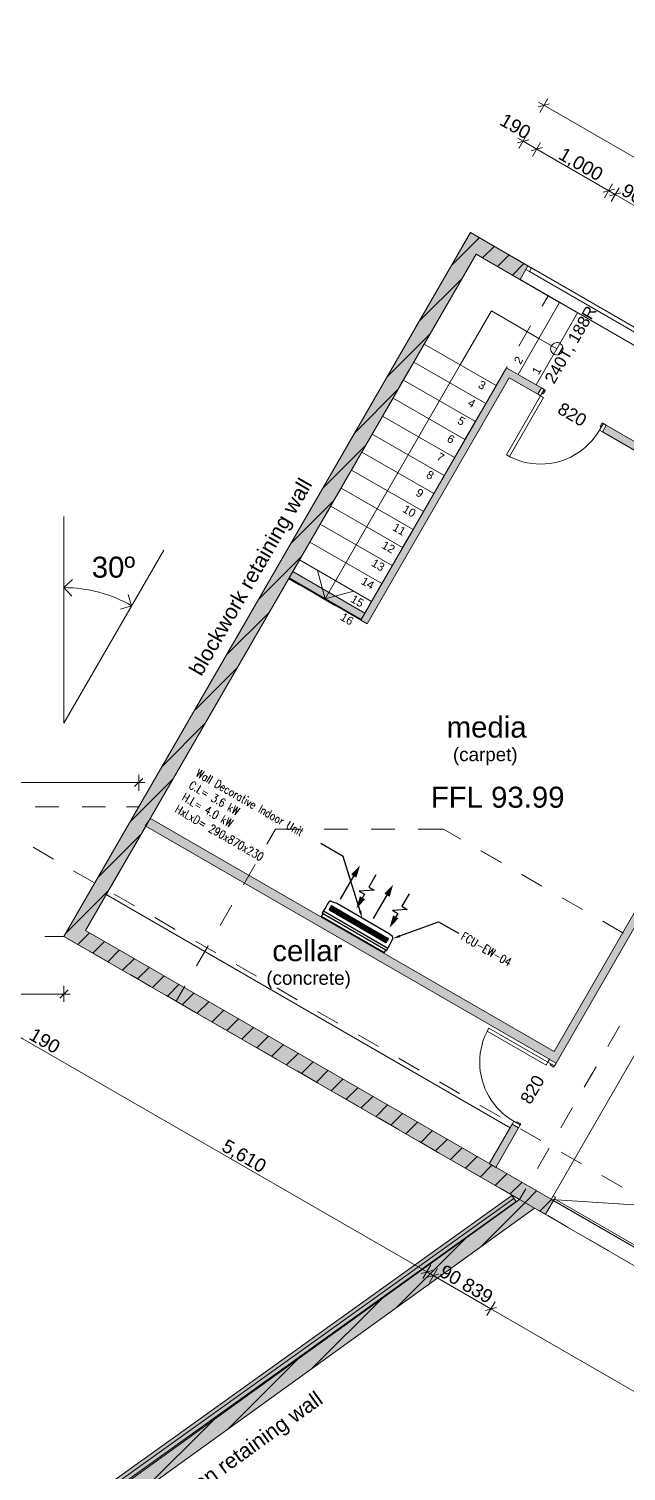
# Model space of a CAD drawing. Header units: millimetres. Extents: x -32670 to 167061, y -51554 to 64441.
# Drawn here: x 36673 to 43859, y -17517 to -159 of the extents above; entities that cross this region are included whole.
import ezdxf
from ezdxf import colors
from ezdxf.entities.mleader import LeaderData, LeaderLine
from ezdxf.math import Vec2, Vec3

# ---------------------------------------------------------------- set-up
doc = ezdxf.new("R2010")
doc.units = ezdxf.units.MM
doc.layers.get('0').update_dxf_attribs({"color": 252})
doc.layers.add('M-HVAC-EQPM.', color=1, linetype='Continuous', lineweight=30)
doc.layers.add('M-HVAC-TEXT', color=4, linetype='Continuous')
doc.layers.add('PDF_FloorsRaised', color=252, linetype='Continuous')
doc.styles.add('18_100', font='romans.shx', dxfattribs={"width": 0.8})
doc.styles.add('OIP FONT', font='romans.shx', dxfattribs={"height": 1})
doc.styles.add('PDF Arial', font='arial.ttf')

# ---------------------------------------------------------------- blocks, each defined once
blk = doc.blocks.new('A$C5C0F3808')
at = {"layer": 'PDF_FloorsRaised', "lineweight": 13}
for points in [[(-11068.5, 14305.9), (-11328.1, 14236.4), (-6437.9, 22706.4), (-6368.3, 22446.8)], [(-6437.9, 22706.4), (-5745.1, 22306.4), (-5840.1, 22141.8), (-6368.3, 22446.8)], [(-7679.4, 17996), (-7757.3, 18041), (-6002.3, 21080.8), (-5969.4, 20957.9)], [(-5627.7, 20760.6), (-5969.4, 20957.9), (-6002.3, 21080.8), (-5582.7, 20838.5)], [(-2054.9, 18697.8), (-4848.2, 20310.6), (-4803.2, 20388.5), (-2009.9, 18775.8)], [(-5485.2, 12756.4), (-2009.9, 18775.8), (-1932, 18730.8), (-5407.3, 12711.4)], [(-7707.3, 18127.6), (-7752.3, 18049.7), (-8618.3, 18549.7), (-8573.3, 18627.6)], [(-10342.4, 15563.5), (-10286.6, 15655.6), (-5429, 12851), (-5485.2, 12756.4)], [(-11068.5, 14305.9), (-5439, 11055.7), (-5534, 10891.2), (-11328.1, 14236.4)], [(-6210.1, 11500.9), (-5935.2, 11977), (-5857.3, 11932), (-6132.1, 11455.9)], [(-10984.2, 7501.9), (-10931.7, 7428.8), (-5887, 11044.7), (-5939.4, 11117.9)], [(-5846.1, 11071.4), (-5665.7, 10967.2), (-10605.3, 7404.1), (-10711.6, 7561.6)]]:
    blk.add_hatch(color=7, dxfattribs=at).paths.add_polyline_path(points)
at = {"layer": 'PDF_FloorsRaised', "color": 7, "lineweight": 13}
for points in [[(-5506.4, 24319.7), (-5603.3, 24151.9)], [(-5485, 24256.8), (-5621.6, 24220.2)], [(12160.9, 14011.1), (12095.9, 14048.6), (-5553.3, 24238.5), (-5618.2, 24276)], [(-5735, 23823.8), (-5871.6, 23787.2)], [(11910.9, 13578.1), (11845.9, 13615.6), (11681.4, 13710.6), (-702.4, 20860.5), (-780.3, 20905.5), (-4694.8, 23165.5), (-4772.7, 23210.5), (-5638.7, 23710.5), (-5803.3, 23805.5), (-5868.2, 23843)], [(-5756.4, 23886.7), (-5853.3, 23718.9)], [(-5591.9, 23791.7), (-5688.7, 23623.9)], [(-5707, 23692.2), (-5570.4, 23728.8)], [(-4725.8, 23291.7), (-4822.7, 23123.9)], [(-4841, 23192.2), (-4704.4, 23228.8)], [(-4763.1, 23147.2), (-4626.5, 23183.8)], [(-4647.9, 23246.7), (-4744.8, 23078.9)], [(-6402, 22572.6), (-6669.6, 22305)], [(-6146.3, 22538), (-6437.9, 22706.4), (-6527.6, 22550.9)], [(-6330.3, 22644.3), (-6402, 22572.6)], [(-6242.1, 22374), (-6368.3, 22446.8), (-6441.2, 22320.6)], [(-6151, 22540.7), (-6290.1, 22401.7)], [(-5971.7, 22437.2), (-6110.8, 22298.1)], [(-5657.5, 22255.8), (-5901.9, 22396.9)], [(-6668.7, 22306.5), (-6809.9, 22062.1)], [(-5813.1, 22126.3), (-6057.5, 22267.4)], [(-5792.4, 22333.7), (-5931.5, 22194.6)], [(-1483.3, 19788), (-5726.8, 22238.1)], [(-5701.8, 22281.4), (-1458.3, 19831.3)], [(-6536.9, 22154.8), (-7056, 21635.7)], [(-6578.6, 22082.6), (-6719.7, 21838.2)], [(-5168.7, 21973.6), (-5413.1, 22114.7)], [(-5575.2, 21820.6), (-5502.3, 21946.8), (-5628.5, 22019.7)], [(-5396.9, 21308.6), (-5613.4, 21433.6), (-6185.3, 21763.8), (-6560.3, 21114.3), (-8060.3, 18516.2), (-8185.3, 18299.7), (-7843.8, 18391.2)], [(-6951, 21817.7), (-7092.1, 21573.3)], [(-4679.9, 21691.4), (-4924.3, 21832.5)], [(-6860.8, 21593.8), (-7002, 21349.4)], [(-5853.7, 21338.2), (-5712.6, 21582.6)], [(-6923.3, 21485.6), (-7442.4, 20966.5)], [(-7233.2, 21328.9), (-7374.3, 21084.5)], [(-7143.1, 21105), (-7284.2, 20860.6)], [(-6135.9, 20849.4), (-5994.8, 21093.8)], [(-7515.4, 20840.1), (-7656.5, 20595.7)], [(-7309.7, 20816.4), (-7828.8, 20297.3)], [(-7425.3, 20616.2), (-7566.4, 20371.7)], [(-6418.2, 20360.6), (-6277, 20605)], [(-7797.6, 20351.2), (-7938.8, 20106.8)], [(-7696.1, 20147.2), (-8215.2, 19628.1)], [(-7707.5, 20127.3), (-7848.6, 19882.9)], [(-6700.4, 19871.7), (-6559.3, 20116.1)], [(-8079.9, 19862.4), (-8221, 19618)], [(-7989.7, 19638.5), (-8130.9, 19394.1)], [(-6982.6, 19382.9), (-6841.5, 19627.3)], [(-8082.5, 19477.9), (-8601.6, 18958.9)], [(-10125.4, 18886.2), (-11328.1, 16803), (-11328.1, 19287.8)], [(-8362.1, 19373.6), (-8503.2, 19129.2)], [(-8272, 19149.7), (-8413.1, 18905.3)], [(-7264.8, 18894.1), (-7123.7, 19138.5)], [(-8468.8, 18808.7), (-8987.9, 18289.6)], [(-8644.3, 18884.8), (-8785.4, 18640.4)], [(-8550.5, 18667.3), (-8623.4, 18541.1), (-8497.1, 18468.2)], [(-8185.3, 18299.7), (-8276.8, 18641.2)], [(-7547, 18405.3), (-7405.9, 18649.7)], [(-11231.2, 18330.6), (-11328.1, 18433.6), (-11225.1, 18530.5)], [(-10553.6, 18350.5), (-10512.8, 18215.1), (-10648.2, 18174.3)], [(-8926.5, 18395.9), (-9067.6, 18151.5)], [(-8312.5, 18361.6), (-8068.1, 18220.5)], [(-8855.2, 18139.5), (-9374.3, 17620.4)], [(-7883.6, 18113.9), (-7757.3, 18041.1), (-7684.4, 18167.3)], [(-9208.8, 17907.1), (-9349.9, 17662.7)], [(-9241.6, 17470.3), (-9760.7, 16951.2)], [(-9491, 17418.3), (-9632.1, 17173.9)], [(-9773.2, 16929.5), (-9914.3, 16685.1)], [(-9628, 16801), (-10147.1, 16281.9)], [(-10055.4, 16440.7), (-10196.5, 16196.2)], [(-10427.4, 15988.3), (-10427.4, 16182)], [(-14402.7, 16088.3), (-14327.7, 16088.3), (-10427.4, 16088.3), (-10352.4, 16088.3)], [(-10014.4, 16131.8), (-10533.5, 15612.7)], [(-10477.4, 16038.3), (-10377.4, 16138.3)], [(-11389.8, 15796.4), (-11672, 15796.4)], [(-10825.3, 15796.4), (-11107.6, 15796.4)], [(-10337.7, 15951.8), (-10427.4, 15796.4), (-10573.2, 15796.4)], [(-10400.7, 15462.6), (-10919.8, 14943.5)], [(-5960.2, 11933.7), (-10818.7, 14738.7), (-10318.7, 15604.7)], [(-8885.3, 15346.5), (-8781.7, 15525.9), (-8477.1, 15525.9)], [(-8477.4, 15526.4), (-8781.4, 15526.4), (-8885.1, 15346.7)], [(-7913, 15526.4), (-8195.2, 15526.4)], [(-8194.9, 15525.9), (-7912.7, 15525.9)], [(-7348.5, 15526.4), (-7630.8, 15526.4)], [(-7630.5, 15525.9), (-7348.3, 15525.9)], [(-6554.1, 15406.1), (-6762.4, 15526.4), (-7066.3, 15526.4)], [(-7066, 15525.9), (-6761.5, 15525.9), (-6553.6, 15405.9)], [(-11454.7, 15167.5), (-11699.1, 15308.7)], [(-9167.5, 14857.6), (-9026.4, 15102)], [(-9026.2, 15102.3), (-9167.3, 14857.9)], [(-6065.3, 15123.9), (-6309.7, 15265)], [(-6309.2, 15264.8), (-6064.8, 15123.6)], [(-10965.9, 14885.3), (-11210.3, 15026.4)], [(-5576.4, 14841.7), (-5820.8, 14982.8)], [(-5820.4, 14982.5), (-5576, 14841.4)], [(-10787.1, 14793.3), (-11306.2, 14274.2)], [(-10477, 14603.1), (-10721.4, 14744.2)], [(-9449.7, 14368.8), (-9308.6, 14613.2)], [(-9308.4, 14613.5), (-9449.6, 14369.1)], [(-5087.6, 14559.5), (-5332, 14700.6)], [(-5331.6, 14700.3), (-5087.2, 14559.2)], [(-9988.2, 14320.9), (-10232.6, 14462)], [(-4598.8, 14277.2), (-4843.2, 14418.3)], [(-4842.8, 14418.1), (-4598.4, 14277)], [(-11558.1, 14236.4), (-11328.1, 14236.4), (-11201.8, 14163.5)], [(-11019.8, 14277.8), (-11158.9, 14138.7)], [(-10840.5, 14174.3), (-10979.6, 14035.2)], [(-10661.2, 14070.7), (-10800.3, 13931.7)], [(-9499.4, 14038.7), (-9743.8, 14179.8)], [(-9731.9, 13880), (-9590.8, 14124.4)], [(-9590.7, 14124.6), (-9731.8, 13880.2)], [(-11019, 14057.9), (-10774.6, 13916.8)], [(-10481.9, 13967.2), (-10621, 13828.2)], [(-9010.6, 13756.4), (-9255, 13897.5)], [(-10530.1, 13775.7), (-10285.7, 13634.6)], [(-10302.6, 13863.7), (-10441.6, 13724.6)], [(-10123.3, 13760.2), (-10262.3, 13621.1)], [(-14403, 13541.3), (-14328, 13541.3), (-11328.1, 13541.3), (-11253.1, 13541.3)], [(-11378.1, 13491.3), (-11278.1, 13591.3)], [(-11328.1, 13447.6), (-11328.1, 13641.3)], [(-10102.9, 13529), (-9976.6, 13456.1), (-9873, 13635.6)], [(-9943.9, 13656.6), (-10083, 13517.6)], [(-9872.9, 13635.8), (-9976.6, 13456.1), (-9744.4, 13322.1)], [(-9764.6, 13553.1), (-9903.7, 13414)], [(-8521.7, 13474.2), (-8766.2, 13615.3)], [(-9585.3, 13449.6), (-9724.4, 13310.5)], [(-9406, 13346), (-9545.1, 13207)], [(-9226.7, 13242.5), (-9365.8, 13103.5)], [(-8032.9, 13192), (-8277.3, 13333.1)], [(5729.1, 2871.1), (5664.2, 2908.6), (5499.6, 3003.6), (2451.7, 4763.3), (-1705.2, 7163.4), (-2034.1, 7353.2), (-6191, 9753.2), (-6884.2, 10153.4), (-6962.1, 10198.4), (-11820.5, 13003.5), (-11985.1, 13098.5), (-12050, 13136)], [(-9500, 13181), (-9255.6, 13039.9)], [(-9047.4, 13139), (-9186.4, 12999.9)], [(-8868.1, 13035.5), (-9007.1, 12896.4)], [(-7544.1, 12909.8), (-7788.5, 13050.9)], [(-9011.2, 12898.8), (-8766.8, 12757.6)], [(-8688.7, 12931.9), (-8827.8, 12792.9)], [(-8509.4, 12828.4), (-8648.5, 12689.3)], [(-8330.1, 12724.9), (-8469.2, 12585.8)], [(-7055.3, 12627.5), (-7299.7, 12768.7)], [(-8522.4, 12616.5), (-8278, 12475.4)], [(-8150.8, 12621.4), (-8289.9, 12482.3)], [(-7971.5, 12517.8), (-8110.6, 12378.8)], [(-8033.6, 12334.3), (-7789.1, 12193.2)], [(-7792.1, 12414.3), (-7931.2, 12275.2)], [(-6566.5, 12345.3), (-6810.9, 12486.4)], [(-7612.8, 12310.8), (-7751.9, 12171.7)], [(-7433.5, 12207.2), (-7572.6, 12068.2)], [(-6077.6, 12063.1), (-6322, 12204.2)], [(-7544.7, 12052.1), (-7300.3, 11911)], [(-7254.2, 12103.7), (-7393.3, 11964.7)], [(-7074.9, 12000.2), (-7214, 11861.1)], [(-6895.6, 11896.7), (-7034.7, 11757.6)], [(-5588.8, 11780.9), (-5833.2, 11922)], [(-7055.9, 11769.9), (-6811.5, 11628.8)], [(-6716.3, 11793.1), (-6855.3, 11654)], [(-6536.9, 11689.6), (-6676, 11550.5)], [(-5100, 11498.7), (-5344.4, 11639.8)], [(-6567.1, 11487.6), (-6322.7, 11346.5)], [(-6357.6, 11586.1), (-6496.7, 11447)], [(-6178.3, 11482.5), (-6317.4, 11343.5)], [(-5999, 11379), (-6138.1, 11240)], [(-4611.2, 11216.4), (-4855.6, 11357.5)], [(-6078.3, 11205.4), (-5846.1, 11071.4), (-5772.2, 11199.4), (-5846.1, 11071.4), (-5719.9, 10998.5)], [(-5819.7, 11275.5), (-5958.8, 11136.5)], [(-5640.4, 11172), (-5779.5, 11032.9)], [(-10957.9, 7465.3), (-5913.2, 11081.3)], [(-5779.5, 11032.9), (-6309.5, 10502.8)], [(-5461.1, 11068.4), (-5600.1, 10929.4)], [(-5465, 11070.7), (-56.1, 10719.2)], [(-5506.1, 10875.1), (-5261.7, 10734)], [(-6483.9, 10611.4), (-7324.6, 9770.6)], [(-5017.3, 10592.9), (-4772.9, 10451.8)], [(-6912.1, 10285), (-7009, 10117.2)], [(-7030.4, 10180.1), (-6893.8, 10216.7)], [(-6952.5, 10135.1), (-6815.9, 10171.7)], [(-6834.2, 10240), (-6931, 10072.2)], [(-7499.2, 9879), (-8339.5, 9038.5)], [(-6259.3, 9734.9), (-6122.7, 9771.5)], [(-6141, 9839.8), (-6237.9, 9672)], [(-8513.9, 9146.9), (-9354.7, 8306.2)], [(-9529.1, 8414.7), (-10369.5, 7574.2)]]:
    blk.add_lwpolyline(points, dxfattribs=at)
for points in [[(-14421, 6302.1, 0.1415184), (-10605.3, 7404.1), (-5665.7, 10967.2), (-5534, 10891.2), (-5439, 11055.7), (-11068.5, 14305.9), (-6368.3, 22446.8), (-5840.1, 22141.8), (-5770.1, 22263.1), (-5745.1, 22306.4), (-6437.9, 22706.4), (-11328.1, 14236.4), (-5846.1, 11071.4), (-10711.6, 7561.6, -0.1412908), (-14421, 6492.1, -0.2728979), (-20518.1, 10087.7), (-20684.3, 9995.8, 0.2729086)], [(-5396.9, 21233.6, 0.4146001), (-5321.9, 21308.6, 0.4146001), (-5396.9, 21383.6, 0.4141), (-5471.9, 21308.6, 0.4141)]]:
    blk.add_lwpolyline(points, format="xyb", close=True, dxfattribs=at)
for points in [[(-6437.9, 22706.4), (-11328.1, 14236.4), (-11328, 14236.4), (6321.2, 4046.6), (11211.2, 12516.5)], [(-6993.3, 21364.3), (-6127.3, 20864.3), (-6002.3, 21080.8), (-5863.4, 21000.6), (-5363.4, 21866.6), (-6368.3, 22446.8)], [(-5840.1, 22141.8), (-1510, 19641.8), (-1440, 19763), (-1415, 19806.3), (-1440, 19763), (-1483.3, 19788), (-1458.3, 19831.3), (-1415, 19806.3), (-5745.1, 22306.4), (-5701.8, 22281.4), (-5726.8, 22238.1), (-5770.1, 22263.1), (-5745.1, 22306.4), (-5770.1, 22263.1)], [(-5363.4, 21866.6), (-5863.4, 21000.6), (-5646.9, 20875.6), (-5146.9, 21741.6)], [(-6993.3, 21364.3), (-7118.3, 21147.8), (-6252.3, 20647.8), (-6127.3, 20864.3)], [(-8573.3, 18627.6), (-7707.3, 18127.6), (-6002.3, 21080.8), (-5582.7, 20838.5), (-5627.7, 20760.6), (-5969.4, 20957.9), (-7679.4, 17996), (-7757.3, 18041), (-7752.3, 18049.7), (-8618.3, 18549.7)], [(-7118.3, 21147.8), (-7243.3, 20931.3), (-6377.3, 20431.3), (-6252.3, 20647.8)], [(-7243.3, 20931.3), (-7368.3, 20714.8), (-6502.3, 20214.8), (-6377.3, 20431.3)], [(-5548, 20818.5), (-5582.7, 20838.5), (-5627.7, 20760.6), (-5593, 20740.6)], [(-7368.3, 20714.8), (-7493.3, 20498.3), (-6627.3, 19998.3), (-6502.3, 20214.8)], [(-5968.4, 20010.4), (-5558.4, 20720.6), (-5593, 20740.6), (-6003, 20030.4)], [(-5535, 20811), (-5548, 20818.5), (-5573, 20775.2), (-5560, 20767.7)], [(-7493.3, 20498.3), (-7618.3, 20281.8), (-6752.3, 19781.8), (-6627.3, 19998.3)], [(-5485.2, 12756.4), (-5407.3, 12711.4), (-1932, 18730.8), (-2009.9, 18775.8), (-4803.2, 20388.5), (-4848.2, 20310.6), (-2054.9, 18697.8), (-5429, 12851), (-10286.6, 15655.6), (-10349.8, 15567.8), (-5492.2, 12763.3)], [(-4803.2, 20388.5), (-4837.9, 20408.5), (-4882.9, 20330.6), (-4848.2, 20310.6)], [(-4837.9, 20408.5), (-4850.9, 20416), (-4875.9, 20372.7), (-4862.9, 20365.2)], [(-7618.3, 20281.8), (-7743.3, 20065.3), (-6877.3, 19565.2), (-6752.3, 19781.8)], [(-7743.3, 20065.3), (-7868.3, 19848.8), (-7002.3, 19348.7), (-6877.3, 19565.2)], [(-7868.3, 19848.8), (-7993.3, 19632.2), (-7127.3, 19132.2), (-7002.3, 19348.7)], [(-7993.3, 19632.2), (-8118.3, 19415.7), (-7252.3, 18915.7), (-7127.3, 19132.2)], [(-8118.3, 19415.7), (-8243.3, 19199.2), (-7377.3, 18699.2), (-7252.3, 18915.7)], [(-8243.3, 19199.2), (-8368.3, 18982.7), (-7502.3, 18482.7), (-7377.3, 18699.2)], [(-8493.3, 18766.2), (-7627.3, 18266.2), (-7502.3, 18482.7), (-8368.3, 18982.7)], [(-7627.3, 18266.2), (-8493.3, 18766.2), (-8618.3, 18549.7), (-8623.3, 18541), (-7757.3, 18041), (-7752.3, 18049.7)], [(-6235.3, 13097.1), (-5525.2, 12687.1), (-5505.2, 12721.8), (-6215.3, 13131.8)], [(-5465, 11070.7), (-1256.1, 8640.7), (-56.1, 10719.2), (-4265, 13149.2)], [(-4643.3, 13154.6), (-4784.4, 12910.2)], [(-5427.3, 12676.8), (-5407.3, 12711.4), (-5485.2, 12756.4), (-5505.2, 12721.8)], [(-5434.8, 12663.8), (-5427.3, 12676.8), (-5470.6, 12701.8), (-5478.1, 12688.8)], [(-4925.5, 12665.8), (-5066.6, 12421.4)], [(-5207.8, 12177), (-5348.9, 11932.6)], [(-5857.3, 11932), (-5837.3, 11966.6), (-5915.2, 12011.6), (-5935.2, 11977)], [(-5837.3, 11966.6), (-5829.8, 11979.6), (-5873.1, 12004.6), (-5880.6, 11991.6)], [(-6132.1, 11455.9), (-5857.3, 11932), (-5935.2, 11977), (-6210.1, 11500.9)], [(-5490, 11688.2), (-5631.1, 11443.8)], [(-10984.2, 7501.9), (-10931.7, 7428.8), (-5887, 11044.7), (-5939.4, 11117.9)], [(-5439, 11055.7), (-5465, 11070.7), (-5440, 11114), (-5414, 11099)], [(-5439, 11055.7), (-1282.1, 8655.7), (-1269.6, 8677.4), (-5426.5, 11077.4)]]:
    blk.add_lwpolyline(points, close=True, dxfattribs=at)
for centre, radius, start, end in [((-5593.1, 20740.6), 820, 270.00395, 329.9989), ((-5593.1, 20740.3), 819.7, 239.99395, 270.00584), ((-11328.2, 16802.9), 1630.7, 60.00008, 89.99847), ((-5505.2, 12721.8), 820, 149.99363, 179.99572), ((-5505.1, 12721.8), 820.1, 179.99944, 239.99642)]:
    blk.add_arc(centre, radius, start, end, dxfattribs=at)
at = {"layer": 'PDF_FloorsRaised', "color": 7, "lineweight": 13, "attachment_point": 7, "style": 'PDF Arial'}
for s, insert, char_height, rotation in [('190', (-6099.6, 24010.4), 161.69, 329.99965), ('1,000', (-5406.4, 23576.4), 161.69, 329.99965), ('90', (-4636.9, 23165.8), 161.69, 329.99965), ('240T, 188R', (-5408.2, 20862.5), 141.48, 59.99999), ('2', (-5834, 21112.8), 98.2, 59.99999), ('1', (-5617.5, 20987.8), 98.2, 59.99999), ('3', (-6354.9, 20846.4), 98.2, 329.99999), ('4', (-6479.7, 20630.2), 98.2, 329.99999), ('5', (-6604, 20414.9), 98.2, 329.99999), ('820', (-5403.4, 20538.9), 151.59, 329.99999), ('6', (-6729.9, 20196.9), 98.2, 329.99999), ('7', (-6854.1, 19981.8), 98.2, 329.99999), ('8', (-6979.9, 19763.8), 98.2, 329.99999), ('blockwork retaining wall', (-9626.7, 17329.6), 181.903, 59.99965), ('9', (-7104.9, 19547.3), 98.2, 329.99999), ('10', (-7263, 19349.9), 98.17, 329.99999), ('11', (-7383.5, 19130.9), 98.17, 329.99999), ('12', (-7513, 18916.9), 98.17, 329.99999), ('13', (-7638, 18700.4), 98.17, 329.99999), ('14', (-7763, 18483.9), 98.17, 329.99999), ('15', (-7888, 18267.4), 98.17, 329.99999), ('16', (-8013, 18050.9), 98.17, 329.99999), ('190', (-11762.6, 13003.8), 161.69, 329.99968), ('820', (-5713.5, 12201.4), 151.59, 59.99999), ('5,610', (-9458.2, 11639.6), 161.69, 329.99968), ('90 839', (-6826.3, 10153.7), 161.69, 329.99968), ('Gabion retaining wall', (-10088.6, 7195.3), 181.903, 35.80489)]:
    blk.add_mtext(s, dxfattribs=dict(at, insert=insert, char_height=char_height, rotation=rotation))
for s, insert, char_height in [('30º', (-10992.5, 18550.1), 252.64), ('media', (-6722.5, 16625.4), 252.64), ('(carpet)', (-6647.4, 16296.7), 161.69), ('FFL 93.99', (-6913.4, 15781.4), 252.64), ('cellar', (-8821, 13934.2), 252.64), ('(concrete)', (-8892.2, 13605.5), 161.69)]:
    blk.add_mtext(s, dxfattribs=dict(at, insert=insert, char_height=char_height))
blk = doc.blocks.new('A$Cef8ea2b6')
for p, q in [((-0.387, 0), (0.387, 0)), ((-0.401, -0.043), (-0.401, -0.116)), ((-0.401, -0.065), (0.401, -0.065)), ((-0.398, -0.148), (-0.396, -0.184)), ((-0.395, -0.037), (0.395, -0.037)), ((-0.39, -0.003), (-0.392, -0.037)), ((-0.39, -0.006), (0.39, -0.006)), ((0.39, -0.003), (0.392, -0.037)), ((0.398, -0.148), (0.396, -0.184)), ((0.401, -0.116), (0.401, -0.043)), ((-0.38, -0.2), (-0.335, -0.207)), ((-0.308, -0.209), (0.308, -0.209)), ((-0.107, -0.268), (-0.107, -0.644)), ((0.306, -0.268), (0.306, -0.644)), ((0.38, -0.2), (0.335, -0.207)), ((-0.372, -0.534), (-0.24, -0.445)), ((-0.306, -0.445), (-0.306, -0.312)), ((-0.24, -0.445), (-0.306, -0.445)), ((0.041, -0.534), (0.174, -0.445)), ((0.107, -0.445), (0.107, -0.312)), ((0.174, -0.445), (0.107, -0.445)), ((-0.306, -0.534), (-0.372, -0.534)), ((-0.306, -0.689), (-0.306, -0.534)), ((0.107, -0.534), (0.041, -0.534)), ((0.107, -0.689), (0.107, -0.534))]:
    blk.add_line(p, q)
at = {"color": 8}
for p, q in [((0.352, -0.111), (-0.352, -0.111)), ((0.352, -0.119), (-0.352, -0.119)), ((0.352, -0.128), (-0.352, -0.128)), ((0.352, -0.136), (-0.352, -0.136)), ((0.352, -0.144), (-0.352, -0.144)), ((0.352, -0.153), (-0.352, -0.153)), ((0.352, -0.161), (-0.352, -0.161))]:
    blk.add_line(p, q, dxfattribs=at)
for points in [[(-0.306, -0.268, 0, 0.0664, 0), (-0.306, -0.401, 0.0664, 0.0664, 0)], [(0.107, -0.268, 0, 0.0664, 0), (0.107, -0.401, 0.0664, 0.0664, 0)], [(-0.107, -0.689, 0, 0.0664, 0), (-0.107, -0.556, 0.0664, 0.0664, 0)], [(0.306, -0.689, 0, 0.0664, 0), (0.306, -0.556, 0.0664, 0.0664, 0)]]:
    blk.add_lwpolyline(points, format="xyseb")
for centre, radius, start, end in [((-0.387, -0.003), 0.00277, 90, 176.9599), ((0.387, -0.003), 0.00277, 3.0401, 90), ((-0.395, -0.043), 0.00647, 90, 180), ((-0.216, -0.116), 0.185, 180, 189.929), ((0.395, -0.043), 0.00647, 0, 90), ((0.216, -0.116), 0.185, 350.071, 0), ((-0.377, -0.182), 0.0185, 185.7881, 261.6149), ((-0.308, -0.024), 0.185, 261.6149, 270), ((0.308, -0.024), 0.185, 270, 278.3851), ((0.377, -0.182), 0.0185, 278.3851, 354.2119)]:
    blk.add_arc(centre, radius, start, end)
for centre, start, end in [((-0.352, -0.115), 90, 270), ((-0.352, -0.124), 90, 270), ((-0.352, -0.132), 90, 270), ((-0.352, -0.14), 90, 270), ((-0.352, -0.149), 90, 270), ((-0.352, -0.157), 90, 270), ((0.352, -0.115), 270, 90), ((0.352, -0.124), 270, 90), ((0.352, -0.132), 270, 90), ((0.352, -0.14), 270, 90), ((0.352, -0.149), 270, 90), ((0.352, -0.157), 270, 90)]:
    blk.add_arc(centre, 0.00416, start, end, dxfattribs=at)
at = {"style": 'OIP FONT'}
blk.add_attdef('B-01', (0.765, -0.218), '', height=0.1, rotation=270, dxfattribs=at)

msp = doc.modelspace()

# ---------------------------------------------------------------- block references
msp.add_blockref('A$C5C0F3808', (48422.6, -25317.2))
at = {"layer": 'M-HVAC-EQPM.', "xscale": 1116.273846200658, "yscale": 1116.273846200658, "zscale": 1116.273846200658, "rotation": 149.9723061723623}
msp.add_blockref('A$Cef8ea2b6', (40567.5, -11063.8), dxfattribs=at)

# ---------------------------------------------------------------- leaders
at = {"layer": 'M-HVAC-TEXT'}
ml = msp.add_multileader_mtext('Standard', dxfattribs=at)
ml.set_content('{\\W1;\\C1;WC False Ceiling Invert Level= -200 mm}', color=256, style='18_100')
ml.set_leader_properties(color=45, linetype='ByLayer', lineweight=-1)
ml.build(insert=Vec2(0, 0))
ml.multileader.update_dxf_attribs({"has_text_frame": 1, "dogleg_length": 2, "arrow_head_size": 126, "scale": 50})
ctx = ml.context
ctx.base_point, ctx.scale, ctx.char_height, ctx.arrow_head_size, ctx.landing_gap_size, ctx.plane_origin, ctx.plane_x_axis, ctx.plane_y_axis = Vec3(57428.8, 12533.7, 0), 50, 140, 126, 70, Vec3(180498.8, -26906), Vec3(0.8659079, -0.5002035), Vec3(0.5002035, 0.8659079)
ctx.text_align_type = 1
notes = []
notes.append((ctx, [(1, (1, 1, 0), (60026.2, 11033.2, 0), (-0.8659079, 0.5002035), 386.3, [(1, [(61229.9, 12109.3)], 0, [])])]))
ctx.mtext.insert, ctx.mtext.text_direction, ctx.mtext.rotation, ctx.mtext.width, ctx.mtext.defined_height, ctx.mtext.alignment, ctx.mtext.flow_direction = Vec3(58595.2, 11940.7, 0), Vec3(0.8659079, -0.5002035), 5.7593515, 2521.171, 614.7, 2, 5
ml = msp.add_multileader_mtext('Standard', dxfattribs=at)
ml.set_content('{\\W1;\\C1;WC 1 & 2\\PFalse Ceiling Invert Level= -550 mm}', color=256, style='18_100')
ml.set_leader_properties(color=45, linetype='ByLayer', lineweight=-1)
ml.build(insert=Vec2(0, 0))
ml.multileader.update_dxf_attribs({"has_text_frame": 1, "dogleg_length": 2, "arrow_head_size": 126, "scale": 50})
ctx = ml.context
ctx.base_point, ctx.scale, ctx.char_height, ctx.arrow_head_size, ctx.landing_gap_size, ctx.plane_origin, ctx.plane_x_axis, ctx.plane_y_axis = Vec3(24570.8, 16605.7), 50, 140, 126, 70, Vec3(122231.3, 102312, 0), Vec3(0.8654824, 0.5009393), Vec3(-0.5009393, 0.8654824)
ctx.text_align_type = 1
notes.append((ctx, [(0, (1, 1, 0), (24236.5, 16412.2), (0.8654824, 0.5009393), 386.3, [(1, [(23893.4, 17418.8), (23338.2, 17098.7, 0)], 0, [])])]))
ctx.mtext.insert, ctx.mtext.text_direction, ctx.mtext.rotation, ctx.mtext.width, ctx.mtext.alignment, ctx.mtext.flow_direction = Vec3(25470.5, 17207.3), Vec3(0.8654824, 0.5009393), 0.5246838, 2048.067, 2, 5
ml = msp.add_multileader_mtext('Standard', dxfattribs=at)
ml.set_content('{\\W1;\\C1;Cupg False Ceiling Invert Level= -350 mm}', color=256, style='18_100')
ml.set_leader_properties(color=45, linetype='ByLayer', lineweight=-1)
ml.build(insert=Vec2(0, 0))
ml.multileader.update_dxf_attribs({"has_text_frame": 1, "dogleg_length": 2, "arrow_head_size": 126, "scale": 50})
ctx = ml.context
ctx.base_point, ctx.scale, ctx.char_height, ctx.arrow_head_size, ctx.landing_gap_size, ctx.plane_origin, ctx.plane_x_axis, ctx.plane_y_axis = Vec3(24962.3, 15290.1), 50, 140, 126, 70, Vec3(-95634.7, -22962.4, 0), Vec3(0.8665616, 0.4990702), Vec3(-0.4990702, 0.8665616)
ctx.text_align_type = 1
notes.append((ctx, [(1, (1, 1, 0), (24627.5, 15097.3), (0.8665616, 0.4990702), 386.3, [(1, [(23685.2, 15896.8, 0)], 0, [])])]))
ctx.mtext.insert, ctx.mtext.text_direction, ctx.mtext.rotation, ctx.mtext.width, ctx.mtext.alignment, ctx.mtext.flow_direction = Vec3(25837.2, 15874.8), Vec3(0.8665616, 0.4990702), 0.5225254, 2048.067, 2, 5
ml = msp.add_multileader_mtext('Standard', dxfattribs=at)
ml.set_content('{\\W1;\\C1;WC-3 False Ceiling Invert Level= -450 mm}', color=256, style='18_100')
ml.set_leader_properties(color=45, linetype='ByLayer', lineweight=-1)
ml.build(insert=Vec2(0, 0))
ml.multileader.update_dxf_attribs({"has_text_frame": 1, "dogleg_length": 2, "arrow_head_size": 126, "scale": 50})
ctx = ml.context
ctx.base_point, ctx.scale, ctx.char_height, ctx.arrow_head_size, ctx.landing_gap_size, ctx.plane_origin, ctx.plane_x_axis, ctx.plane_y_axis = Vec3(16204.2, 13061.1), 50, 140, 126, 70, Vec3(111527.6, 99474.7, 0), Vec3(0.8654824, 0.5009393), Vec3(-0.5009393, 0.8654824)
ctx.text_align_type = 1
notes.append((ctx, [(0, (1, 1, 0), (15869.8, 12867.6), (0.8654824, 0.5009393), 386.3, [(1, [(15737.4, 12641.7, 0)], 0, [])])]))
ctx.mtext.insert, ctx.mtext.text_direction, ctx.mtext.rotation, ctx.mtext.width, ctx.mtext.alignment, ctx.mtext.flow_direction = Vec3(17118.3, 13671.1), Vec3(0.8654824, 0.5009393), 0.5246838, 2048.067, 2, 5
ml = msp.add_multileader_mtext('Standard', dxfattribs=at)
ml.set_content('{\\W1;\\C1;WC-4 False Ceiling Invert Level= -250 mm}', color=256, style='18_100')
ml.set_leader_properties(color=45, linetype='ByLayer', lineweight=-1)
ml.build(insert=Vec2(0, 0))
ml.multileader.update_dxf_attribs({"has_text_frame": 1, "dogleg_length": 2, "arrow_head_size": 126, "scale": 50})
ctx = ml.context
ctx.base_point, ctx.scale, ctx.char_height, ctx.arrow_head_size, ctx.landing_gap_size, ctx.plane_origin, ctx.plane_x_axis, ctx.plane_y_axis = Vec3(10729.6, 5338.8), 50, 140, 126, 70, Vec3(106053.1, 91752.4, 0), Vec3(0.8654824, 0.5009393), Vec3(-0.5009393, 0.8654824)
ctx.text_align_type = 1
notes.append((ctx, [(1, (1, 1, 0), (12962.3, 6631.1), (-0.8654824, -0.5009393), 386.3, [(1, [(12741, 7846.9, 0)], 0, [])])]))
ctx.mtext.insert, ctx.mtext.text_direction, ctx.mtext.rotation, ctx.mtext.width, ctx.mtext.alignment, ctx.mtext.flow_direction = Vec3(11643.7, 5948.7), Vec3(0.8654824, 0.5009393), 0.5246838, 2048.067, 2, 5
ml = msp.add_multileader_mtext('Standard', dxfattribs=at)
ml.set_content('Wall Decorative Indoor Unit\\PC.L= 3.6 kW\\PH.L= 4.0 kW\\PHxLxD= 290x870x230', color=256, style='18_100')
ml.set_leader_properties(color=45, linetype='ByLayer', lineweight=-1)
ml.build(insert=Vec2(0, 0))
ml.multileader.update_dxf_attribs({"has_text_frame": 1, "dogleg_length": 2, "arrow_head_size": 90, "scale": 50})
ctx = ml.context
ctx.base_point, ctx.scale, ctx.char_height, ctx.arrow_head_size, ctx.landing_gap_size, ctx.plane_origin, ctx.plane_x_axis, ctx.plane_y_axis = Vec3(38653.2, -9077.6), 50, 100, 90, 50, Vec3(-44197.4, 18299.1, 0), Vec3(0.8659079, -0.5002035), Vec3(0.5002035, 0.8659079)
notes.append((ctx, [(0, (1, 1, 0), (40454.3, -10118), (-0.8659079, 0.5002035), 311.4, [(0, [(40684.1, -10862.1)], 0, [])])]))
ctx.mtext.insert, ctx.mtext.text_direction, ctx.mtext.rotation, ctx.mtext.width, ctx.mtext.flow_direction = Vec3(38721.5, -9059.3), Vec3(0.8659079, -0.5002035), 5.7593515, 1677.19, 5
ml = msp.add_multileader_mtext('Standard', dxfattribs=at)
ml.set_content('FCU-EW-04', color=256, style='18_100')
ml.set_leader_properties(color=45, linetype='ByLayer', lineweight=-1)
ml.build(insert=Vec2(0, 0))
ml.multileader.update_dxf_attribs({"has_text_frame": 1, "dogleg_length": 2, "arrow_head_size": 90, "scale": 50})
ctx = ml.context
ctx.base_point, ctx.scale, ctx.char_height, ctx.arrow_head_size, ctx.landing_gap_size, ctx.plane_origin, ctx.plane_x_axis, ctx.plane_y_axis = Vec3(41842.8, -11042.8), 50, 100, 90, 50, Vec3(108521.3, -71174.5, 0), Vec3(0.8662225, -0.4996585), Vec3(0.4996585, 0.8662225)
notes.append((ctx, [(0, (1, 1, 0), (41603.4, -10904.8), (0.8662225, -0.4996585), 276.3, [(0, [(41052.4, -11107.2)], 0, [])])]))
ctx.mtext.insert, ctx.mtext.text_direction, ctx.mtext.rotation, ctx.mtext.width, ctx.mtext.flow_direction = Vec3(41911.1, -11024.5), Vec3(0.8662225, -0.4996585), 5.7599808, 1159.095, 5
for ctx, leaders in notes:
    for number, flags, end, landing, length, lines in leaders:
        leader = LeaderData()
        leader.index, (leader.has_last_leader_line, leader.has_dogleg_vector, leader.attachment_direction) = number, flags
        leader.last_leader_point, leader.dogleg_vector, leader.dogleg_length = Vec3(end), Vec3(landing), length
        for number, points, colour, breaks in lines:
            line = LeaderLine()
            line.index, line.vertices, line.color, line.breaks = number, Vec3.list(points), colors.encode_raw_color(colour), breaks
            leader.lines.append(line)
        ctx.leaders.append(leader)

doc.saveas('drawing.dxf')
